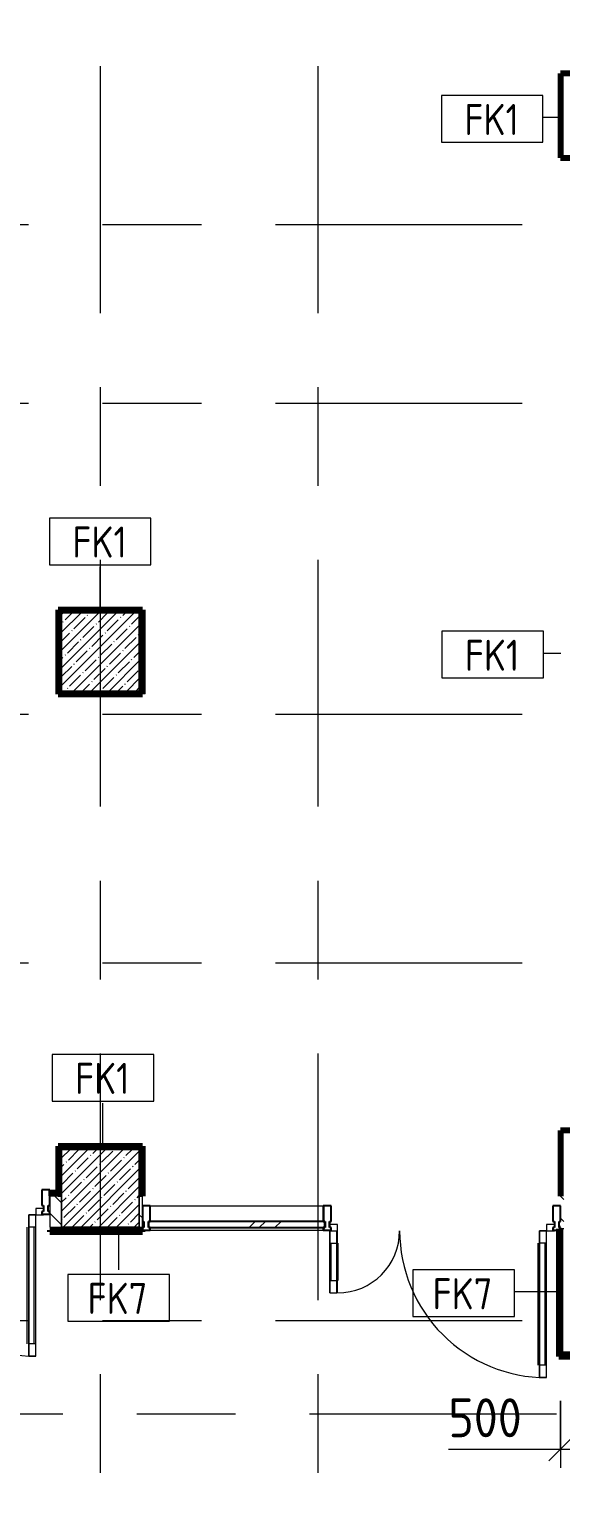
# Model space of a CAD drawing. Header units: millimetres. Extents: x 35524 to 235479, y -8553 to 29000.
# Drawn here: x 70104 to 73520, y 9935 to 19404 of the extents above; entities that cross this region are included whole.
import ezdxf

# ---------------------------------------------------------------- set-up
doc = ezdxf.new("R2010")
doc.units = ezdxf.units.MM
doc.linetypes.add('Осевая', pattern=[3175, 635, -476.25, 1587.5, -476.25])
for name, color, linetype, lineweight in [('A-ANNO-DIMS', 7, 'Continuous', 9), ('A-ANNO-DIMS-100', 7, 'Continuous', 9), ('A-DETL-GENF', 7, 'Continuous', 9), ('A-DOOR', 7, 'Continuous', 9), ('A-DOOR-1', 7, 'Continuous', 13), ('A-GLAZ-CURT', 7, 'Continuous', 9), ('A-GLAZ-CURT-1', 7, 'Continuous', 25), ('A-GLAZ-CWMG', 7, 'Continuous', 9), ('A-GLAZ-CWMG-1', 7, 'Continuous', 25), ('A-WALL', 7, 'Continuous', 9), ('A-WALL-IDEN', 7, 'Continuous', 9), ('I-WALL', 7, 'Continuous', 9), ('S-COLS', 7, 'Continuous', 9), ('Оси-2', 7, 'Осевая', 9)]:
    doc.layers.add(name, color=color, linetype=linetype, lineweight=lineweight)
for name, color, linetype, lineweight, true_color in [('I-WALL-1', 7, 'Continuous', 9, 0xff8000), ('I-WALL-10', 7, 'Continuous', 80, 0xff8000), ('I-WALL-4', 7, 'Continuous', 9, 0xc0c0c0), ('I-WALL-8', 7, 'Continuous', 80, 0xff80c0)]:
    doc.layers.add(name, color=color, linetype=linetype, lineweight=lineweight, true_color=true_color)
doc.styles.add('GOST Common_2', font='GOST_Common.ttf', dxfattribs={"width": 0.9, "height": 200})
doc.styles.add('ISOCPEUR', font='isocpeur.ttf', dxfattribs={"width": 0.9, "height": 250})
doc.dimstyles.new('ISO-2_5_0_9К_БОЛЬШОЙ', dxfattribs={"dimscale": 304.8, "dimtxt": 248.995294, "dimasz": 0.492126, "dimexe": 0.393701, "dimexo": 0.984252, "dimgap": 0, "dimtad": 1, "dimdec": 0, "dimrnd": 10, "dimzin": 0, "dimdsep": 46, "dimtxsty": 'ISOCPEUR', "dimblk1": 'OBLIQUE', "dimblk2": 'OBLIQUE', "dimsah": 1, "dimcen": 0.09, "dimdle": 0.393701, "dimazin": 0, "dimtfac": 1, "dimtdec": 4, "dimtix": 1, "dimtmove": 1, "dimatfit": 3, "dimfxl": 1, "dimtvp": 1, "dimtolj": 1, "dimtzin": 0, "dimarcsym": 2})
pattern_1 = [(0, (0, 0), (121.92, 30.48), [10.058, -81.382, 10.058, -81.382, -487.68]), (0, (0, 0), (121.92, 30.48), [-182.88, 10.058, -172.822, 10.058, -81.382, -213.36]), (0, (0, 0), (121.92, 30.48), [-457.2, 10.058, -50.902, 10.058, -142.342]), (120, (45.72, 15.24), (-87.356454, 90.345817), [10.058, -81.382, 10.058, -81.382, -487.68]), (120, (45.72, 15.24), (-87.356454, 90.345817), [-182.88, 10.058, -172.822, 10.058, -81.382, -213.36]), (120, (45.72, 15.24), (-87.356454, 90.345817), [-457.2, 10.058, -50.902, 10.058, -142.342]), (240, (60.96, 76.2), (-34.563546, -120.825817), [10.058, -81.382, 10.058, -81.382, -487.68]), (240, (60.96, 76.2), (-34.563546, -120.825817), [-182.88, 10.058, -172.822, 10.058, -81.382, -213.36]), (240, (60.96, 76.2), (-34.563546, -120.825817), [-457.2, 10.058, -50.902, 10.058, -142.342])]

# ---------------------------------------------------------------- blocks, each defined once
blk = doc.blocks.new('BSC_Колонна _Прямоугольная - 500х500-V31-План отделки стен 3 этажа в осях 12-23')
at = {"layer": 'S-COLS'}
h = blk.add_hatch(dxfattribs=at)
h.set_pattern_fill('FP_40', color=256, style=0, pattern_type=2)
h.set_pattern_definition([(45, (-70560, -15400), (-57.02463, 57.02463), []), (45, (-70502.975, -15400), (-57.02463, 57.02463), [100.806, -20.161, 3.353, -16.808])])
h.paths.add_polyline_path([(-250, -250), (250, -250), (250, 250), (-250, 250)])
for p, q in [((250, 250), (-250, 250)), ((-250, 250), (-250, -250)), ((250, -250), (250, 250)), ((-250, -250), (250, -250))]:
    blk.add_line(p, q, dxfattribs=at)
blk = doc.blocks.new('Дверь_Витражная_остекление_ - ВВ-6 остекление-32274838-План отделки стен 3 этажа в осях 12-23')
at = {"layer": 'A-DETL-GENF'}
for p, q in [((-655, 930), (-610, 930)), ((-655, 930), (-655, 20)), ((-610, 930), (-655, 930)), ((-655, 930), (-655, 20)), ((-610, 930), (-610, 20)), ((-610, 20), (-610, 930)), ((-655, 850), (-610, 850)), ((-645, 850), (-645, 100)), ((-601, 850), (-601, 100)), ((705, 420), (660, 420)), ((660, 420), (660, 20)), ((705, 420), (660, 420)), ((660, 420), (660, 20)), ((705, 420), (705, 20)), ((705, 20), (705, 420)), ((651, 340), (651, 100)), ((705, 340), (660, 340)), ((695, 340), (695, 100)), ((-655, 100), (-610, 100)), ((705, 100), (660, 100)), ((-610, 20), (-655, 20)), ((-655, 20), (-610, 20))]:
    blk.add_line(p, q, dxfattribs=at)
at = {"layer": 'A-DOOR'}
for p, q in [((-655, 930), (-655, 20)), ((655, 420), (655, 20))]:
    blk.add_line(p, q, dxfattribs=at)
for centre, radius, start, end in [((-655, 20), 910, 360, 90), ((655, 20), 400, 90, 180)]:
    blk.add_arc(centre, radius, start, end, dxfattribs=at)
at = {"layer": 'A-DOOR-1'}
for p, q in [((-655, 20), (-705, 20)), ((-705, 20), (-705, 17)), ((-655, -20), (-655, 20)), ((705, 20), (655, 20)), ((655, 20), (655, -20)), ((705, 17), (705, 20)), ((-705, -20), (-655, -20)), ((655, -20), (695, -20))]:
    blk.add_line(p, q, dxfattribs=at)
blk = doc.blocks.new('Прямоугольный импост - Импост структурный с накладкой - 160мм Темный-33326242-План отделки стен 3 этажа в осях 12-23')
at = {"layer": 'A-GLAZ-CWMG-1'}
for p, q in [((0, 140), (-50, 140)), ((-50, 140), (-50, 40)), ((0, 40), (0, 140)), ((-50, 40), (-40, 40)), ((-40, 0), (-50, 0)), ((-50, 0), (-50, -17)), ((-40, 40), (-40, 0)), ((-10, 0), (-10, 40)), ((-10, 40), (0, 40)), ((0, 0), (-10, 0)), ((0, -17), (0, 0)), ((-50, -17), (0, -17))]:
    blk.add_line(p, q, dxfattribs=at)
blk = doc.blocks.new('Прямоугольный импост - Импост структурный с накладкой - 160мм Темный-33326237-План отделки стен 3 этажа в осях 12-23')
at = {"layer": 'A-GLAZ-CWMG-1'}
for p, q in [((-50, 40), (-50, 140)), ((-50, 140), (0, 140)), ((0, 140), (0, 40)), ((-40, 40), (-50, 40)), ((-50, -17), (-50, 0)), ((-50, 0), (-40, 0)), ((-40, 0), (-40, 40)), ((-10, 40), (-10, 0)), ((0, 40), (-10, 40)), ((-10, 0), (0, 0)), ((0, 0), (0, -17)), ((0, -17), (-50, -17))]:
    blk.add_line(p, q, dxfattribs=at)
blk = doc.blocks.new('Дверь_Витражная_остекление_ - В-18-32468702-План отделки стен 3 этажа в осях 12-23')
at = {"layer": 'A-DETL-GENF'}
for p, q in [((-672.5, 965), (-627.5, 965)), ((-672.5, 965), (-672.5, 20)), ((-627.5, 965), (-672.5, 965)), ((-672.5, 965), (-672.5, 20)), ((-627.5, 965), (-627.5, 20)), ((-627.5, 20), (-627.5, 965)), ((-672.5, 885), (-627.5, 885)), ((-662.5, 885), (-662.5, 100)), ((-618.5, 885), (-618.5, 100)), ((722.5, 420), (677.5, 420)), ((677.5, 420), (677.5, 20)), ((722.5, 420), (677.5, 420)), ((677.5, 420), (677.5, 20)), ((722.5, 420), (722.5, 20)), ((722.5, 20), (722.5, 420)), ((668.5, 340), (668.5, 100)), ((722.5, 340), (677.5, 340)), ((712.5, 340), (712.5, 100)), ((-672.5, 100), (-627.5, 100)), ((722.5, 100), (677.5, 100)), ((-627.5, 20), (-672.5, 20)), ((-672.5, 20), (-627.5, 20))]:
    blk.add_line(p, q, dxfattribs=at)
at = {"layer": 'A-DOOR'}
for p, q in [((-672.5, 965), (-672.5, 20)), ((672.5, 420), (672.5, 20))]:
    blk.add_line(p, q, dxfattribs=at)
for centre, radius, start, end in [((-672.5, 20), 945, 360, 90), ((672.5, 20), 400, 90, 180)]:
    blk.add_arc(centre, radius, start, end, dxfattribs=at)
at = {"layer": 'A-DOOR-1'}
for p, q in [((-672.5, 20), (-722.5, 20)), ((-722.5, 20), (-722.5, 17)), ((-672.5, -20), (-672.5, 20)), ((722.5, 20), (672.5, 20)), ((672.5, 20), (672.5, -20)), ((722.5, 17), (722.5, 20)), ((-722.5, -20), (-672.5, -20)), ((672.5, -20), (722.5, -20))]:
    blk.add_line(p, q, dxfattribs=at)
blk = doc.blocks.new('Системная панель - Стекло - 40мм-32468815-План отделки стен 3 этажа в осях 12-23')
at = {"layer": 'A-GLAZ-CURT'}
h = blk.add_hatch(dxfattribs=at)
h.set_pattern_fill('FP_75', color=256, style=0, pattern_type=2)
h.set_pattern_definition([(225, (71537, 11597), (282.8427, -282.8427), [200, -600]), (225, (71737, 11697), (282.8427, -282.8427), [600, -200]), (225, (71337, 11797), (282.8427, -282.8427), [200, -600])])
h.paths.add_polyline_path([(-567, 0), (-567, -40), (567, -40), (567, 0), (-376.7, 0)])
at = {"layer": 'A-GLAZ-CURT-1'}
for p, q in [((567, 0), (-567, 0)), ((-567, 0), (-567, -40)), ((567, -40), (567, 0)), ((-567, -40), (567, -40))]:
    blk.add_line(p, q, dxfattribs=at)
blk = doc.blocks.new('Прямоугольный импост - Импост структурный с накладкой - 160мм Темный-33326239-План отделки стен 3 этажа в осях 12-23')
at = {"layer": 'A-GLAZ-CWMG-1'}
for p, q in [((-25, 40), (-25, 140)), ((-25, 140), (25, 140)), ((25, 140), (25, 40)), ((-15, 40), (-25, 40)), ((-25, -17), (-25, 0)), ((-25, 0), (-15, 0)), ((-15, 0), (-15, 40)), ((15, 40), (15, 0)), ((25, 40), (15, 40)), ((15, 0), (25, 0)), ((25, 0), (25, -17)), ((25, -17), (-25, -17))]:
    blk.add_line(p, q, dxfattribs=at)
blk = doc.blocks.new('Прямоугольный импост - Импост структурный с накладкой - 160мм Темный-32468813-План отделки стен 3 этажа в осях 12-23')
at = {"layer": 'A-GLAZ-CWMG'}
for p, q in [((70880, 11837), (71994, 11837)), ((70880, 11680), (71994, 11680))]:
    blk.add_line(p, q, dxfattribs=at)
blk = doc.blocks.new('Прямоугольный импост - Импост структурный с накладкой - 160мм Темный-33326241-План отделки стен 3 этажа в осях 12-23')
at = {"layer": 'A-GLAZ-CWMG-1'}
for p, q in [((-25, 40), (-25, 140)), ((-25, 140), (25, 140)), ((25, 140), (25, 40)), ((-15, 40), (-25, 40)), ((-25, -17), (-25, 0)), ((-25, 0), (-15, 0)), ((-15, 0), (-15, 40)), ((15, 40), (15, 0)), ((25, 40), (15, 40)), ((15, 0), (25, 0)), ((25, 0), (25, -17)), ((25, -17), (-25, -17))]:
    blk.add_line(p, q, dxfattribs=at)
blk = doc.blocks.new('М_стена_0001 - Типоразмер_без рамки-25382661-План отделки стен 3 этажа в осях 12-23')
at = {"layer": 'A-WALL-IDEN'}
for p, q in [((3.258, 1.523), (-3.273, 1.523)), ((-3.273, 1.523), (-3.273, -1.477)), ((3.258, -1.477), (3.258, 1.523)), ((-3.273, -1.477), (3.258, -1.477))]:
    blk.add_line(p, q, dxfattribs=at)
blk = doc.blocks.new('DIMBLOCK39-План отделки стен 3 этажа в осях 12-23')
at = {"layer": 'A-ANNO-DIMS-100'}
for p, q in [((73520, 10582.6), (73520, 10152.2)), ((73520, 10272.2), (73520, 10582.6)), ((74019.7, 10569), (74019.7, 10152.2)), ((74019.7, 10272.2), (74019.7, 10569)), ((72798.3, 10272.2), (73372.3, 10272.2)), ((73372.3, 10272.2), (73769.8, 10272.2)), ((73400, 10272.2), (74139.7, 10272.2))]:
    blk.add_line(p, q, dxfattribs=at)
at = {"layer": 'A-ANNO-DIMS-100', "lineweight": 20}
for p, q in [((73520, 10272.2), (73595, 10347.2)), ((74019.7, 10272.2), (74094.7, 10347.2)), ((73520, 10272.2), (73445, 10197.2)), ((74019.7, 10272.2), (73944.7, 10197.2))]:
    blk.add_line(p, q, dxfattribs=at)
at = {"layer": 'A-ANNO-DIMS-100', "color": 0, "insert": (72798.3, 10598.8), "char_height": 250, "width": 568.858, "attachment_point": 1, "line_spacing_factor": 1.149209, "style": 'ISOCPEUR'}
blk.add_mtext('500', dxfattribs=at)
blk = doc.blocks.new('_Oblique')
at = {"color": 0, "linetype": 'ByBlock', "lineweight": -2}
blk.add_line((-0.5, -0.5), (0.5, 0.5), dxfattribs=at)

msp = doc.modelspace()

# ---------------------------------------------------------------- hatches: boundary and pattern name
at = {"layer": 'I-WALL'}
h = msp.add_hatch(dxfattribs=at)
h.set_pattern_fill('FP_71', color=256, style=0, pattern_type=2)
h.set_pattern_definition(pattern_1)
h.paths.add_polyline_path([(70830, 15650), (70830, 15670), (70290, 15670), (70290, 15650), (70810, 15650)])
h = msp.add_hatch(dxfattribs=at)
h.set_pattern_fill('FP_71', color=256, style=0, pattern_type=2)
h.set_pattern_definition(pattern_1)
h.paths.add_polyline_path([(70310, 15130), (70310, 15650), (70290, 15650), (70290, 15130)])
h = msp.add_hatch(dxfattribs=at)
h.set_pattern_fill('FP_71', color=256, style=0, pattern_type=2)
h.set_pattern_definition(pattern_1)
h.paths.add_polyline_path([(70830, 15150), (70830, 15650), (70810, 15650), (70810, 15150)])
h = msp.add_hatch(dxfattribs=at)
h.set_pattern_fill('FP_71', color=256, style=0, pattern_type=2)
h.set_pattern_definition(pattern_1)
h.paths.add_polyline_path([(70830, 15130), (70830, 15150), (70310, 15150), (70310, 15130), (70810, 15130)])
h = msp.add_hatch(dxfattribs=at)
h.set_pattern_fill('FP_71', color=256, style=0, pattern_type=2)
h.set_pattern_definition(pattern_1)
h.paths.add_polyline_path([(70290, 12200), (70810, 12200), (70810, 12220), (70290, 12220)])
h = msp.add_hatch(dxfattribs=at)
h.set_pattern_fill('FP_71', color=256, style=0, pattern_type=2)
h.set_pattern_definition(pattern_1)
h.paths.add_polyline_path([(70830, 11900), (70830, 12220), (70810, 12220), (70810, 11900)])
h = msp.add_hatch(dxfattribs=at)
h.set_pattern_fill('FP_71', color=256, style=0, pattern_type=2)
h.set_pattern_definition(pattern_1)
h.paths.add_polyline_path([(70310, 11900), (70310, 12200), (70290, 12200), (70290, 11900)])
h = msp.add_hatch(dxfattribs=at)
h.set_pattern_fill('FP_21', color=256, style=0, pattern_type=2)
h.set_pattern_definition([(135, (0, 0), (-70.71068, -70.71068), [])])
h.paths.add_polyline_path([(73540, 11700), (73540, 11900), (73520, 11900), (73520, 11700)])
h.paths.add_polyline_path([(70234, 11700), (70310, 11700), (70310, 11900), (70234, 11900)])
h.paths.add_polyline_path([(68754, 11700), (68754, 11900), (68670, 11900), (68670, 11700)])
h.paths.add_polyline_path([(70830, 11700), (70830, 11900), (70810, 11900), (70810, 11700)])
h = msp.add_hatch(dxfattribs=at)
h.set_pattern_fill('FP_71', color=256, style=0, pattern_type=2)
h.set_pattern_definition(pattern_1)
h.paths.add_polyline_path([(66760, 11680), (68650, 11680), (68650, 11700), (66760, 11700)])
h.paths.add_polyline_path([(70357.1, 11680), (70809.8, 11680), (70809.8, 11700), (70310.2, 11700), (70310.2, 11680)])
at = {"layer": 'I-WALL-1'}
for points in [[(70357.1, 11669), (70830, 11669), (70830, 11680), (70234, 11680), (70234, 11669)], [(73509, 10882.6), (73520, 10882.6), (73520, 11690), (73509, 11690)], [(74019.7, 10869), (74019.7, 10880), (73508.5, 10880), (73508.5, 10869)]]:
    msp.add_hatch(color=256, dxfattribs=at).paths.add_polyline_path(points)
at = {"layer": 'S-COLS'}
h = msp.add_hatch(dxfattribs=at)
h.set_pattern_fill('FP_17', color=256, style=0, pattern_type=2)
h.set_pattern_definition([(45, (0, 0), (-57.02463, 57.02463), []), (45, (57.025, 0), (-57.02463, 57.02463), [100.806, -20.161, 3.353, -16.808])])
h.paths.add_polyline_path([(70310, 11700), (70810, 11700), (70810, 12200), (70310, 12200), (70310, 11900)])

# ---------------------------------------------------------------- linework, layer by layer
at = {"layer": 'A-WALL'}
for p, q in [((70289, 11900), (70310, 11900)), ((70810, 11900), (70830, 11900))]:
    msp.add_line(p, q, dxfattribs=at)
at = {"layer": 'A-WALL-IDEN'}
for p, q in [((73519.5, 18837), (73407, 18837)), ((70558.9, 15670.5), (70558.9, 15947.2)), ((73522.5, 15390.9), (73410, 15390.9)), ((70576.2, 12220.5), (70576.2, 12497.2)), ((70677.5, 11674.5), (70677.5, 11426.2)), ((73514.5, 11283.9), (73223.3, 11283.9))]:
    msp.add_line(p, q, dxfattribs=at)
at = {"layer": 'I-WALL-10'}
for p, q in [((70830, 11680), (70234, 11680)), ((70234, 11680), (70234, 11669)), ((70234, 11669), (70830, 11669)), ((70830, 11669), (70830, 11680)), ((73520, 11690), (73509, 11690)), ((73509, 11690), (73509, 10882.6)), ((73520, 10882.6), (73520, 11690)), ((74019.7, 10880), (73508.5, 10880)), ((73508.5, 10880), (73508.5, 10869)), ((73508.5, 10869), (74019.7, 10869)), ((73509, 10882.6), (73520, 10882.6))]:
    msp.add_line(p, q, dxfattribs=at)
at = {"layer": 'I-WALL-4'}
for p, q in [((70830, 15130), (70830, 15130)), ((70310, 12200), (70810, 12200)), ((70310, 11700), (70310, 12200)), ((70810, 12200), (70810, 11900)), ((70289, 11900), (70234, 11900)), ((70234, 11900), (70234, 11700)), ((70810, 11900), (70810, 11700)), ((70830, 11700), (70830, 11900)), ((70234, 11700), (70310, 11700)), ((70809.8, 11700), (70310.2, 11700)), ((70310.2, 11700), (70310.2, 11680)), ((70809.8, 11680), (70809.8, 11700)), ((70810, 11700), (70830, 11700)), ((73540, 11690), (73520, 11690)), ((73520, 10882.6), (73520, 10880))]:
    msp.add_line(p, q, dxfattribs=at)
at = {"layer": 'I-WALL-8'}
for p, q in [((74061, 19121), (73519, 19121)), ((73519, 19121), (73519, 18579)), ((73519, 18579), (73885, 18579)), ((70831, 15671), (70289, 15671)), ((70289, 15671), (70289, 15129)), ((70290, 15670), (70830, 15670)), ((70290, 15130), (70290, 15670)), ((70830, 15670), (70830, 15130)), ((70831, 15129), (70831, 15671)), ((70289, 15129), (70831, 15129)), ((70830, 15130), (70290, 15130)), ((73519, 12321), (73519, 11900)), ((79921, 12321), (73519, 12321)), ((70289, 12221), (70289, 11900)), ((70831, 12221), (70289, 12221)), ((70290, 11900), (70290, 12220)), ((70290, 12220), (70830, 12220)), ((70830, 12220), (70830, 11900)), ((70831, 11900), (70831, 12221)), ((70290, 11921), (70227, 11921)), ((70227, 11921), (70227, 11920)), ((70227, 11920), (70290, 11920)), ((70830, 11900), (70831, 11900)), ((73519, 11900), (73520, 11900))]:
    msp.add_line(p, q, dxfattribs=at)
at = {"layer": 'S-COLS'}
for p, q in [((70810, 12200), (70310, 12200)), ((70310, 12200), (70310, 11900)), ((70810, 11900), (70810, 12200)), ((70310, 11900), (70310, 11700)), ((70810, 11700), (70810, 11900)), ((70310, 11700), (70810, 11700))]:
    msp.add_line(p, q, dxfattribs=at)
at = {"layer": 'Оси-2'}
for p, q in [((70560, 593.7), (70560, 24898.1)), ((71960, 593.7), (71960, 24898.1)), ((38824.4, 18150), (82060, 18150)), ((38824.4, 17000), (82060, 17000)), ((38824.4, 15000), (81460, 15000)), ((38824.4, 13400), (81460, 13400)), ((38824.4, 11100), (82060, 11100)), ((39044.9, 10500), (82060, 10500))]:
    msp.add_line(p, q, dxfattribs=at)

# ---------------------------------------------------------------- block references
at = {"layer": 'A-DOOR', "rotation": 180}
for name, p in [('Дверь_Витражная_остекление_ - ВВ-6 остекление-32274838-План отделки стен 3 этажа в осях 12-23', (69489, 11800)), ('Дверь_Витражная_остекление_ - В-18-32468702-План отделки стен 3 этажа в осях 12-23', (72757.5, 11697))]:
    msp.add_blockref(name, p, dxfattribs=at)
at = {"layer": 'A-GLAZ-CURT', "rotation": 180}
msp.add_blockref('Системная панель - Стекло - 40мм-32468815-План отделки стен 3 этажа в осях 12-23', (71437, 11697), dxfattribs=at)
at = {"layer": 'A-GLAZ-CWMG'}
for name, p in [('Прямоугольный импост - Импост структурный с накладкой - 160мм Темный-33326242-План отделки стен 3 этажа в осях 12-23', (70234, 11800)), ('Прямоугольный импост - Импост структурный с накладкой - 160мм Темный-32468813-План отделки стен 3 этажа в осях 12-23', (0, 0)), ('Прямоугольный импост - Импост структурный с накладкой - 160мм Темный-33326242-План отделки стен 3 этажа в осях 12-23', (73520, 11697))]:
    msp.add_blockref(name, p, dxfattribs=at)
at = {"layer": 'A-GLAZ-CWMG', "extrusion": (0, 0, -1)}
for name, p in [('Прямоугольный импост - Импост структурный с накладкой - 160мм Темный-33326237-План отделки стен 3 этажа в осях 12-23', (-70830, 11697)), ('Прямоугольный импост - Импост структурный с накладкой - 160мм Темный-33326239-План отделки стен 3 этажа в осях 12-23', (-72019, 11697)), ('Прямоугольный импост - Импост структурный с накладкой - 160мм Темный-33326241-План отделки стен 3 этажа в осях 12-23', (-72020, 11697))]:
    msp.add_blockref(name, p, dxfattribs=at)
at = {"layer": 'A-WALL-IDEN', "xscale": 99.99999999999993, "yscale": 99.99999999999993, "zscale": 99.99999999999993}
for p in [(73081.2, 18826.6), (70559.7, 16108.8), (73084.2, 15380.4), (70577, 12658.8), (70678.3, 11243.7), (72897.5, 11273.4)]:
    msp.add_blockref('М_стена_0001 - Типоразмер_без рамки-25382661-План отделки стен 3 этажа в осях 12-23', p, dxfattribs=at)
at = {"layer": 'S-COLS'}
msp.add_blockref('BSC_Колонна _Прямоугольная - 500х500-V31-План отделки стен 3 этажа в осях 12-23', (70560, 15400), dxfattribs=at)

# ---------------------------------------------------------------- texts
at = {"layer": 'A-WALL-IDEN', "char_height": 200, "attachment_point": 1, "style": 'GOST Common_2'}
for s, insert, width in [('FK1', (72901, 18924.6), 447.342), ('FK1', (70379.5, 16206.8), 447.342), ('FK1', (72904, 15478.5), 447.342), ('FK1', (70396.7, 12756.8), 447.342), ('FK7', (72696.6, 11371.5), 497.848), ('FK7', (70477.3, 11341.7), 497.848)]:
    msp.add_mtext(s, dxfattribs=dict(at, insert=insert, width=width))

# ---------------------------------------------------------------- dimensions: what is measured, and where the dimension line sits
at = {"layer": 'A-ANNO-DIMS'}
dim = msp.add_linear_dim(base=(74019.7, 10272.2), p1=(73520, 10882.6), p2=(74019.7, 10869), dimstyle='ISO-2_5_0_9К_БОЛЬШОЙ', override={"dimpost": '<>', "dimfxl": 499.882061}, dxfattribs=at)
dim.commit()
dim.dimension.update_dxf_attribs({"geometry": 'DIMBLOCK39-План отделки стен 3 этажа в осях 12-23', "text_midpoint": (73082.7, 10432.1), "dimtype": 160})

doc.saveas('drawing.dxf')
